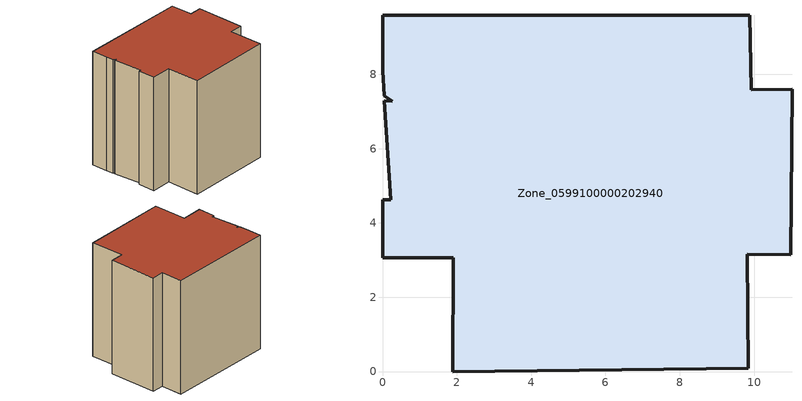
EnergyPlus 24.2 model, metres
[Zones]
Zone_0599100000202940
 floor ground (C_G): 0,4.62 0.22,4.63 0.05,7.29 0.26,7.28 0.04,7.42 0,8.1 0,9.59 9.89,9.59 9.92,7.58 11.02,7.59 10.99,3.15 9.82,3.15 9.85,0.09 1.89,0 1.9,3.06 0,3.06 z0
 wall outside (C_F): 9.92,7.58 9.89,9.59 0,9.59 0,8.1 0.04,7.42 0.26,7.28 0.05,7.29 0.22,4.63 0,4.62 0,3.06 1.9,3.06 1.89,0 9.85,0.09 9.82,3.15 10.99,3.15 11.02,7.59 9.92,7.58 z0:10.6
 roof outside (C_R): 0.22,4.63 0,4.62 0,3.06 1.9,3.06 1.89,0 9.85,0.09 9.82,3.15 10.99,3.15 11.02,7.59 9.92,7.58 9.89,9.59 0,9.59 0,8.1 0.04,7.42 0.26,7.28 0.05,7.29 z10.6
[BUILDING]
Pand.0599100000202940: North Axis=0; Terrain=City; Loads Convergence Tolerance Value=0.04; Temperature Convergence Tolerance Value=0.4; Solar Distribution=FullExterior; Maximum Number of Warmup Days=25; Minimum Number of Warmup Days=1
[Site:Location]
Rotterdam.The.Hague.AP_ZH_NLD Design_Conditions: Latitude=51.96; Longitude=4.45; Time Zone=1; Elevation=-4.5
[SITE:GROUNDTEMPERATURE:BUILDINGSURFACE]
18, 18, 18, 18, 18, 18, 18, 18, 18, 18, 18, 18
[MATERIAL] Thermal Absorptance=0.9; Solar Absorptance=0.7; Visible Absorptance=0.7
Name | Roughness | Thickness | Conductivity | Density | Specific Heat
G.D.1965 | MediumSmooth | 0.15 | 1 | 540 | 1210
F.D.1965 | Rough | 0.3 | 0.857143 | 1920 | 840
R.D.1965 | MediumRough | 0.2 | 0.08 | 1500 | 1000
[CONSTRUCTION]
C_G: G.D.1965
C_F: F.D.1965
C_R: R.D.1965
[ZONE]
Zone_0599100000202940: Type=1; Multiplier=1; Ceiling Height=Autocalculate; Volume=Autocalculate; Floor Area=autocalculate; Part of Total Floor Area=Yes
[ZONEINFILTRATION:DESIGNFLOWRATE]
Infil_Zone_0599100000202940: Zone or ZoneList or Space or SpaceList=Zone_0599100000202940; Schedule=AlwaysOn; Design Flow Rate Calculation Method=Flow/Area; Flow Rate per Floor Area=0.0042; Constant Term Coefficient=1; Temperature Term Coefficient=0; Velocity Term Coefficient=0; Velocity Squared Term Coefficient=0
[HVACTEMPLATE:ZONE:IDEALLOADSAIRSYSTEM]
Zone_0599100000202940: Maximum Heating Supply Air Temperature=50; Minimum Cooling Supply Air Temperature=13; Maximum Heating Supply Air Humidity Ratio=0.0156; Minimum Cooling Supply Air Humidity Ratio=0.0077; Heating Limit=NoLimit; Cooling Limit=NoLimit; Dehumidification Control Type=ConstantSensibleHeatRatio; Cooling Sensible Heat Ratio=0.7; Dehumidification Setpoint=60; Humidification Control Type=None; Humidification Setpoint=30; Outdoor Air Method=None; Outdoor Air Flow Rate per Person=0.00944; Outdoor Air Flow Rate per Zone Floor Area=0; Outdoor Air Flow Rate per Zone=0; Demand Controlled Ventilation Type=None; Outdoor Air Economizer Type=NoEconomizer; Heat Recovery Type=None; Sensible Heat Recovery Effectiveness=0.7; Latent Heat Recovery Effectiveness=0.65
[ZONECONTROL:THERMOSTAT]
ThermostatControl_Zone_0599100000202940: Zone or ZoneList=Zone_0599100000202940; Control Type Schedule=DualSetpointControlType; Control 1=Thermostat_Zone_0599100000202940; Temperature Difference Between Cutout And Setpoint=0
[THERMOSTATSETPOINT:DUALSETPOINT]
Thermostat_Zone_0599100000202940: Heating Setpoint Temperature Schedule=HeatingSetpoint_Zone_0599100000202940; Cooling Setpoint Temperature Schedule=CoolingSetpoint_Zone_0599100000202940
[SCHEDULE:COMPACT]
HeatingSetpoint_Zone_0599100000202940: Through: 12/31, For: AllDays, Until: 24:00, 21
CoolingSetpoint_Zone_0599100000202940: Through: 12/31, For: AllDays, Until: 24:00, 24
DualSetpointControlType: Through: 12/31, For: AllDays, Until: 24:00, 4
AlwaysOn: Through: 12/31, For: AllDays, Until: 24:00, 1
